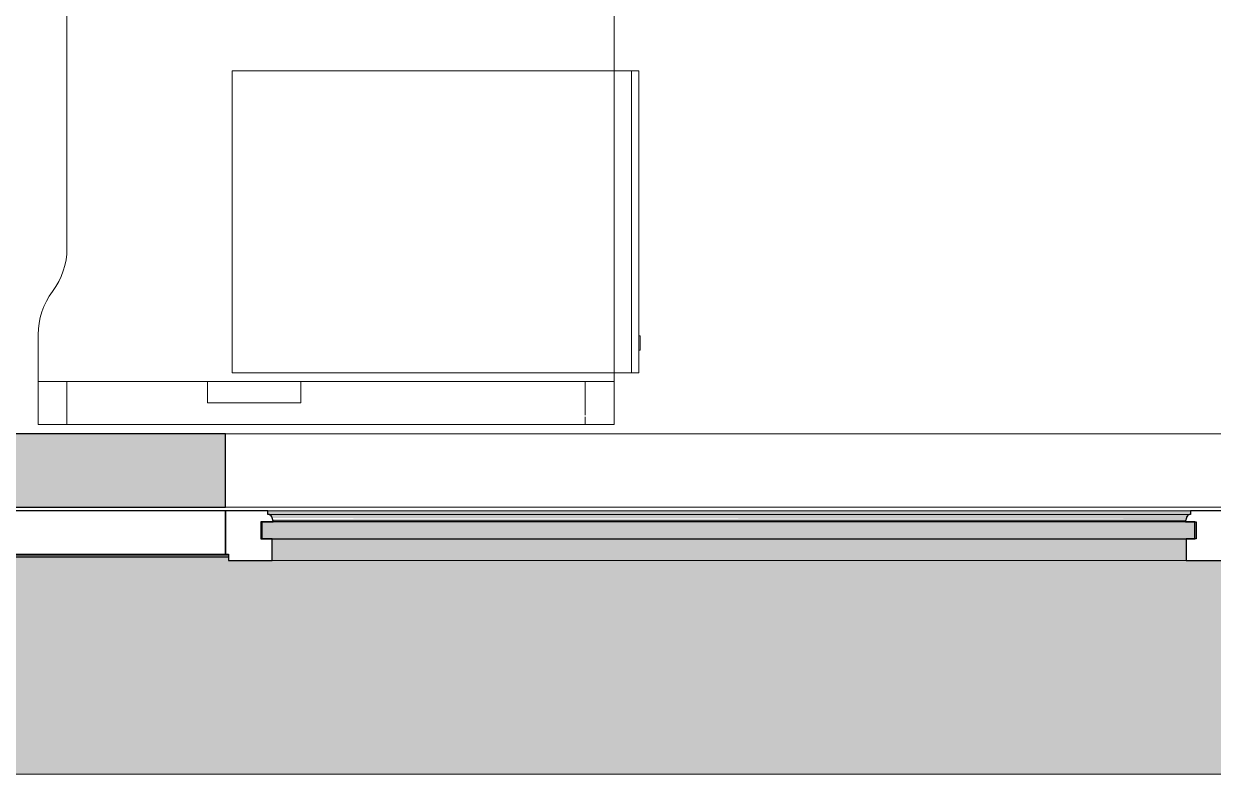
# Model space of a CAD drawing. Header units: millimetres. Extents: x 155927 to 295199, y -4084 to 97293.
# Drawn here: x 214773 to 216425, y 8897 to 9940 of the extents above; entities that cross this region are included whole.
import ezdxf

# ---------------------------------------------------------------- set-up
doc = ezdxf.new("R2010")
doc.units = ezdxf.units.MM
doc.header["$MEASUREMENT"] = 0
for name, color, linetype, lineweight in [('A-GLAZ', 7, 'CONTINUOUS', 9), ('A-WALL', 7, 'CONTINUOUS', 9), ('A-WALL-PATT', 7, 'CONTINUOUS', 9), ('I-FURN', 8, 'CONTINUOUS', 9), ('I-WALL', 7, 'CONTINUOUS', 9)]:
    doc.layers.add(name, color=color, linetype=linetype, lineweight=lineweight)

msp = doc.modelspace()

# ---------------------------------------------------------------- hatches: boundary and pattern name
at = {"layer": 'A-GLAZ'}
h = msp.add_hatch(color=256, dxfattribs=at)
h.paths.add_polyline_path([(221850.8, 9202.6), (221850.8, 9262.5), (221845.8, 9262.5), (221845.8, 9202.6)], flags=0)
h.paths.add_polyline_path([(223206.4, 9255.8), (223203.6, 9257.5), (223204.9, 9256.4), (223206, 9255.9)], flags=0)
h.paths.add_polyline_path([(217812.4, 9255.8), (217809.6, 9257.5), (217810.9, 9256.4), (217812, 9255.9)], flags=0)
h.paths.add_polyline_path([(220509.4, 9255.8), (220506.6, 9257.5), (220507.9, 9256.4), (220509, 9255.9)], flags=0)
h.paths.add_polyline_path([(215116.4, 9255.8), (215113.6, 9257.5), (215114.9, 9256.4), (215116, 9255.9)], flags=0)
h.paths.add_polyline_path([(212419.4, 9255.8), (212416.6, 9257.5), (212417.9, 9256.4), (212419, 9255.9)], flags=0)
h.paths.add_polyline_path([(209722.4, 9255.8), (209719.6, 9257.5), (209720.9, 9256.4), (209722, 9255.9)], flags=0)
for points in [[(216389.8, 9257.5), (216393.6, 9257.5), (216393.6, 9262.5), (215112, 9262.5), (215112, 9257.5), (216387.8, 9257.5)], [(216387.8, 9252.6), (216389.6, 9256.2), (216389.8, 9257.5), (215114.9, 9257), (215117.6, 9253.9), (215118.3, 9252.6), (216387.4, 9252.6)], [(215969.9, 9248.6), (216386.4, 9248.6), (216387.6, 9252.6), (215118, 9251.5), (215119.3, 9248.6), (215369.6, 9248.6)], [(216399.6, 9223.6), (216399.6, 9247.5), (215102.1, 9247.5), (215102.1, 9223.6), (215969.9, 9223.6)], [(216386.4, 9247.5), (216386.4, 9248.6), (215969.9, 9247.5)], [(216401.6, 9223.6), (216401.6, 9247.5), (216399.6, 9246.9), (216399.6, 9223.6)], [(216387.6, 9193.6), (216387.6, 9223.6), (215118, 9223.6), (215118, 9193.6), (215969.9, 9193.6)], [(224374.7, 8896.6), (224442.8, 8896.6), (224442.8, 9198.3), (224438.5, 9198.3), (224438.5, 9193.6), (223147.2, 9193.6), (223147.2, 9198.3), (221841.5, 9198.3), (221841.5, 9193.6), (220450.2, 9193.6), (220450.2, 9198.3), (219144.5, 9198.3), (219144.5, 9193.6), (217753.2, 9193.6), (217753.2, 9198.3), (216448.5, 9198.3), (216448.5, 9193.6), (215057.2, 9193.6), (215057.2, 9198.3), (213751.5, 9198.3), (213751.5, 9193.6), (212360.2, 9193.6), (212360.2, 9198.3), (211054.5, 9198.3), (211054.5, 9193.6), (209663.2, 9193.6), (209663.2, 9198.3), (209658.8, 9198.3), (209658.8, 8896.6), (223774.4, 8896.6)]]:
    msp.add_hatch(color=256, dxfattribs=at).paths.add_polyline_path(points, flags=0)
h = msp.add_hatch(color=256, dxfattribs=at)
h.paths.add_polyline_path([(224442.8, 9198.3), (224442.8, 9200.4), (224438.5, 9200.4), (224438.5, 9198.3)], flags=0)
h.paths.add_polyline_path([(223147.2, 9198.3), (223147.2, 9200.4), (221841.5, 9200.4), (221841.5, 9198.3), (223142.8, 9198.3)], flags=0)
h.paths.add_polyline_path([(220172.3, 9198.3), (220450.2, 9198.3), (220450.2, 9200.4), (219144.5, 9200.4), (219144.5, 9198.3), (219148.8, 9198.3)], flags=0)
h.paths.add_polyline_path([(217753.2, 9198.3), (217753.2, 9200.4), (216448.5, 9200.4), (216448.5, 9198.3), (217743.5, 9198.3)], flags=0)
h.paths.add_polyline_path([(213761.2, 9198.3), (215057.2, 9198.3), (215057.2, 9200.4), (213751.5, 9200.4), (213751.5, 9198.3)], flags=0)
h.paths.add_polyline_path([(212360.2, 9198.3), (212360.2, 9200.4), (211054.5, 9200.4), (211054.5, 9198.3), (212350.5, 9198.3)], flags=0)
h.paths.add_polyline_path([(209663.2, 9198.3), (209663.2, 9200.4), (209658.8, 9200.4), (209658.8, 9198.3)], flags=0)
at = {"layer": 'A-WALL-PATT'}
msp.add_hatch(color=256, dxfattribs=at).paths.add_polyline_path([(215052.8, 9267.6), (215052.8, 9369.6), (213755.8, 9369.6), (213755.8, 9267.6), (214769.2, 9267.6)], flags=0)

# ---------------------------------------------------------------- linework, layer by layer
at = {"layer": 'A-GLAZ', "lineweight": 30}
for p, q in [((215052.8, 9262.5), (213755.8, 9262.5)), ((215052.8, 9202.6), (215052.8, 9262.5)), ((215112, 9262.5), (215052.8, 9262.5)), ((215052.8, 9262.5), (215052.8, 9202.6)), ((215112, 9257.5), (215112, 9262.5)), ((215113.6, 9257.5), (215112, 9257.5)), ((216393.6, 9257.5), (216392.1, 9257.5)), ((216393.6, 9262.5), (216393.6, 9257.5)), ((216452.8, 9262.5), (216393.6, 9262.5)), ((216399.6, 9247.5), (215102.1, 9247.5)), ((215102.1, 9247.5), (215102.1, 9223.6)), ((215104.1, 9223.6), (215104.1, 9247.5)), ((215104.1, 9247.5), (215119.3, 9247.5)), ((215119.3, 9247.5), (215119.3, 9248.6)), ((216386.4, 9248.6), (216386.4, 9247.5)), ((216386.4, 9247.5), (216401.6, 9247.5)), ((216399.6, 9223.6), (216399.6, 9247.5)), ((216401.6, 9247.5), (216401.6, 9223.6)), ((215102.1, 9223.6), (216399.6, 9223.6)), ((215118, 9223.6), (215104.1, 9223.6)), ((215118, 9193.6), (215118, 9223.6)), ((216401.6, 9223.6), (216387.6, 9223.6)), ((216387.6, 9223.6), (216387.6, 9193.6)), ((213755.8, 9202.6), (215052.8, 9202.6)), ((215052.8, 9202.6), (215057.2, 9202.6)), ((215057.2, 9202.6), (215057.2, 9193.6)), ((215057.2, 9193.6), (215118, 9193.6)), ((216387.6, 9193.6), (216448.5, 9193.6))]:
    msp.add_line(p, q, dxfattribs=at)
at = {"layer": 'A-GLAZ'}
for p, q in [((216393.6, 9262.5), (215112, 9262.5)), ((215112, 9257.5), (215113.6, 9257.5)), ((215113.6, 9257.5), (216392.1, 9257.5)), ((216392.1, 9257.5), (216393.6, 9257.5)), ((215119.3, 9248.6), (216386.4, 9248.6)), ((213751.5, 9200.4), (215057.2, 9200.4)), ((213751.5, 9198.3), (215057.2, 9198.3)), ((215118, 9193.6), (216387.6, 9193.6)), ((209658.8, 8896.6), (224442.8, 8896.6))]:
    msp.add_line(p, q, dxfattribs=at)
at = {"layer": 'A-GLAZ', "lineweight": 30}
for centre, radius, start, end in [((215112.5, 9252.2), 5.36, 3.4261, 78.0476), ((215125.2, 9253), 7.4, 183.4261, 216.5739), ((216380.5, 9253), 7.4, 323.4261, 356.5739), ((216393.2, 9252.2), 5.36, 101.9524, 176.5739)]:
    msp.add_arc(centre, radius, start, end, dxfattribs=at)
at = {"layer": 'A-GLAZ'}
for points, knots in [([(215116, 9256.2), (215116, 9256.3), (215115.8, 9256.4), (215115.5, 9256.7), (215115.1, 9256.9), (215114.4, 9257.3), (215113.9, 9257.4), (215113.6, 9257.5)], [0.6, 0.6, 0.6, 0.6, 0.625, 0.7, 0.775, 0.85, 1, 1, 1, 1]), ([(215117.8, 9252.6), (215117.8, 9253), (215117.7, 9253.7), (215117.4, 9254.5), (215117.1, 9254.9), (215117, 9255.1), (215117, 9255.2)], [0, 0, 0, 0, 0.2, 0.3, 0.35, 0.4, 0.4, 0.4, 0.4]), ([(216388.7, 9255.2), (216388.6, 9255), (216388.4, 9254.6), (216388, 9253.7), (216387.9, 9253), (216387.8, 9252.6)], [-0.4, -0.4, -0.4, -0.4, -0.3, -0.2, 0, 0, 0, 0]), ([(216392.1, 9257.5), (216391.6, 9257.4), (216391, 9257.2), (216390.2, 9256.7), (216389.8, 9256.4), (216389.6, 9256.2)], [-1, -1, -1, -1, -0.8, -0.7, -0.6, -0.6, -0.6, -0.6])]:
    msp.add_open_spline(points, degree=3, knots=knots, dxfattribs=at)
for points in [[(215119.3, 9248.6), (215119, 9249), (215118.7, 9249.4), (215118.5, 9249.8)], [(216387.1, 9249.8), (216386.9, 9249.4), (216386.7, 9249), (216386.4, 9248.6)]]:
    msp.add_open_spline(points, degree=3, dxfattribs=at)
at = {"layer": 'A-WALL'}
msp.add_line((215052.8, 9267.6), (216452.8, 9267.6), dxfattribs=at)
at = {"layer": 'I-FURN'}
for p, q in [((215592.8, 9382.7), (215592.8, 10982.7)), ((215592.8, 10982.7), (215592.8, 9382.7)), ((214832.8, 10460), (214832.8, 9627.7)), ((214832.8, 9627.7), (214832.8, 10460)), ((215062.1, 9874.3), (215062.1, 9454.3)), ((215592.8, 9874.3), (215062.1, 9874.3)), ((215617.1, 9874.3), (215592.8, 9874.3)), ((215627.1, 9874.3), (215617.1, 9874.3)), ((215617.1, 9874.3), (215617.1, 9454.3)), ((215617.1, 9454.3), (215617.1, 9874.3)), ((215627.1, 9454.3), (215627.1, 9874.3)), ((214792.8, 9507.7), (214792.8, 9382.7)), ((214792.8, 9382.7), (214792.8, 9507.7)), ((215629.1, 9505.9), (215627.1, 9505.9)), ((215629.1, 9505.9), (215629.1, 9485.9)), ((215629.1, 9485.9), (215629.1, 9505.9)), ((215627.1, 9485.9), (215629.1, 9485.9)), ((215062.1, 9454.3), (215592.8, 9454.3)), ((215592.8, 9454.3), (215617.1, 9454.3)), ((215617.1, 9454.3), (215627.1, 9454.3)), ((214832.8, 9442.7), (214792.8, 9442.7)), ((214792.8, 9442.7), (215027.8, 9442.7)), ((214792.8, 9382.7), (214792.8, 9442.7)), ((214792.8, 9382.7), (214792.8, 9442.7)), ((215552.8, 9442.7), (214832.8, 9442.7)), ((214832.8, 9382.7), (214832.8, 9442.7)), ((214832.8, 9382.7), (214832.8, 9442.7)), ((215027.8, 9442.7), (215157.8, 9442.7)), ((215027.8, 9412.7), (215027.8, 9442.7)), ((215027.8, 9412.7), (215027.8, 9442.7)), ((215157.8, 9442.7), (215592.8, 9442.7)), ((215157.8, 9442.7), (215157.8, 9412.7)), ((215157.8, 9412.7), (215157.8, 9442.7)), ((215592.8, 9442.7), (215552.8, 9442.7)), ((215552.8, 9395.6), (215552.8, 9442.7)), ((215552.8, 9395.6), (215552.8, 9442.7)), ((215592.8, 9442.7), (215592.8, 9382.7)), ((215592.8, 9382.7), (215592.8, 9442.7)), ((215157.8, 9412.7), (215027.8, 9412.7)), ((215027.8, 9412.7), (215157.8, 9412.7)), ((215552.8, 9382.7), (215552.8, 9393.3)), ((215552.8, 9382.7), (215552.8, 9393.3)), ((214792.8, 9382.7), (214832.8, 9382.7)), ((215592.8, 9382.7), (214792.8, 9382.7)), ((214792.8, 9382.7), (215592.8, 9382.7)), ((215592.8, 9382.7), (214792.8, 9382.7)), ((214832.8, 9382.7), (215552.8, 9382.7)), ((215552.8, 9382.7), (215592.8, 9382.7))]:
    msp.add_line(p, q, dxfattribs=at)
for centre, start, end in [((214732.8, 9627.7), 323.1301, 0), ((214732.8, 9627.7), 323.1301, 0), ((214892.8, 9507.7), 143.1301, 180), ((214892.8, 9507.7), 143.1301, 180)]:
    msp.add_arc(centre, 100, start, end, dxfattribs=at)
at = {"layer": 'I-WALL', "lineweight": 30}
for p, q in [((215052.8, 9369.6), (213755.8, 9369.6)), ((215052.8, 9267.6), (215052.8, 9369.6)), ((213755.8, 9267.6), (215052.8, 9267.6))]:
    msp.add_line(p, q, dxfattribs=at)
at = {"layer": 'I-WALL'}
for p, q in [((215052.8, 9369.6), (216452.8, 9369.6)), ((216452.8, 9267.6), (215052.8, 9267.6))]:
    msp.add_line(p, q, dxfattribs=at)

doc.saveas('drawing.dxf')
